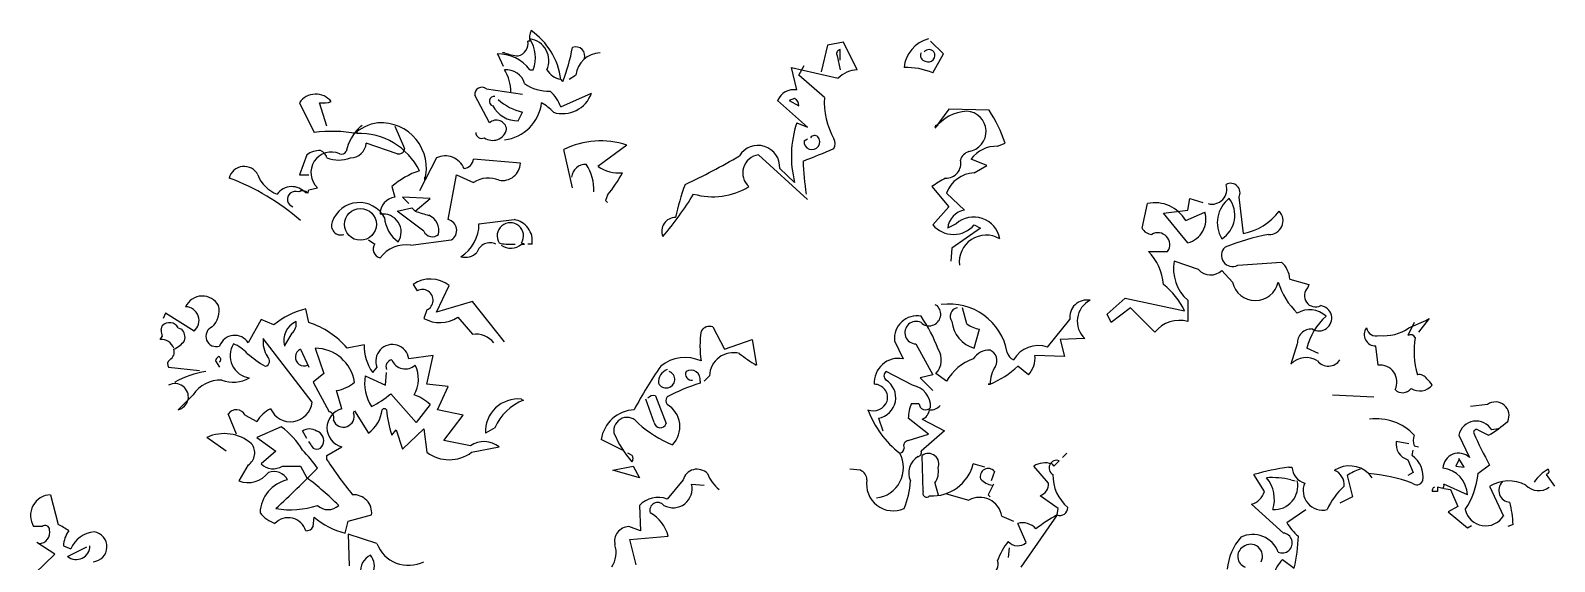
# Model space of a CAD drawing. Header units: millimetres. Extents: x -129.2 to -76.7, y 2488.8 to 2511.1.
# Drawn here: x -105.476 to -101.093, y 2500.745 to 2502.272 of the extents above; entities that cross this region are included whole.
import ezdxf

# ---------------------------------------------------------------- set-up
doc = ezdxf.new("R2010")
doc.units = ezdxf.units.MM

# ---------------------------------------------------------------- blocks, each defined once
blk = doc.blocks.new('AR-ALZ-1')
for p, q in [((-0.637, 5.5245), (-0.6431, 5.5245)), ((0.5518, 5.4878), (0.5151, 5.5245)), ((-0.7287, 5.4848), (-0.7317, 5.4878)), ((-0.7134, 5.4512), (-0.7287, 5.4848)), ((-0.7103, 5.4909), (-0.7164, 5.4909)), ((0.2187, 5.5123), (0.2003, 5.4359)), ((0.2645, 5.5215), (0.2187, 5.5123)), ((0.2462, 5.4817), (0.2554, 5.442)), ((0.2554, 5.4695), (0.2554, 5.5001)), ((0.3042, 5.442), (0.2645, 5.5215)), ((0.5212, 5.4328), (0.5518, 5.4878)), ((-0.637, 5.442), (-0.6278, 5.442)), ((0.1148, 5.4481), (0.2492, 5.4176)), ((0.1301, 5.3839), (0.1148, 5.4481)), ((0.1362, 5.4267), (0.1515, 5.4542)), ((-0.5423, 5.4084), (-0.5484, 5.4145)), ((-0.5239, 5.4145), (-0.5056, 5.4267)), ((0.2095, 5.3625), (0.1362, 5.4267)), ((-1.3001, 5.3473), (-1.2573, 5.2617)), ((-1.2207, 5.28), (-1.2421, 5.3473)), ((-0.7531, 5.2892), (-0.7959, 5.3687)), ((-0.7623, 5.387), (-0.6584, 5.3717)), ((-0.5484, 5.335), (-0.4597, 5.3748)), ((0.1606, 5.277), (0.0751, 5.3534)), ((0.1239, 5.3595), (0.1087, 5.3534)), ((0.1087, 5.3534), (0.1362, 5.3381)), ((-0.6706, 5.2953), (-0.6584, 5.3198)), ((0.5671, 5.3289), (0.5273, 5.2739)), ((0.6832, 5.3259), (0.5671, 5.3289)), ((-1.1351, 5.2678), (-1.1443, 5.2556)), ((-1.1351, 5.2586), (-1.1351, 5.2678)), ((-1.1351, 5.2678), (-1.1351, 5.2586)), ((-1.1229, 5.28), (-1.1198, 5.2831)), ((-1.0251, 5.28), (-0.9976, 5.2159)), ((0.1301, 5.2892), (0.1606, 5.277)), ((0.5273, 5.28), (0.5304, 5.277)), ((0.5304, 5.2831), (0.5365, 5.2831)), ((0.5304, 5.277), (0.5304, 5.2831)), ((-1.019, 5.2006), (-1.1076, 5.2311)), ((-0.3589, 5.225), (-0.4414, 5.1639)), ((0.1515, 5.2372), (0.1606, 5.2434)), ((0.7076, 5.222), (0.729, 5.2311)), ((-1.2787, 5.1975), (-1.3001, 5.1395)), ((-0.9059, 5.1884), (-0.9548, 5.0936)), ((-0.6645, 5.1731), (-0.799, 5.1853)), ((-0.5147, 5.1028), (-0.5392, 5.2128)), ((0.1606, 5.0692), (0.02, 5.1975)), ((0.6771, 5.167), (0.6312, 5.1853)), ((-1.3001, 5.1395), (-1.2726, 5.1395)), ((-0.9395, 5.1242), (-0.9395, 5.1333)), ((-0.8723, 5.0111), (-0.8478, 5.1395)), ((-0.8478, 5.1395), (-0.799, 5.1181)), ((0.0812, 5.1578), (0.1239, 5.1181)), ((0.6404, 5.1456), (0.6771, 5.167)), ((-1.3001, 5.0906), (-1.294, 5.0967)), ((-1.294, 5.0967), (-1.3001, 5.0906)), ((-1.2818, 5.0875), (-1.2787, 5.0906)), ((-1.2757, 5.0875), (-1.2726, 5.0967)), ((-1.2726, 5.0967), (-1.2482, 5.1028)), ((-1.0343, 5.1058), (-1.0251, 5.0753)), ((0.5182, 5.1058), (0.5671, 5.0478)), ((0.6129, 5.0386), (0.5609, 5.0875)), ((-1.019, 5.0356), (-0.9762, 5.0447)), ((-1.0037, 5.0753), (-0.9854, 5.0569)), ((-0.9242, 5.0722), (-1.0037, 5.0753)), ((-0.9762, 5.0447), (-0.967, 5.0356)), ((-0.967, 5.0356), (-0.9242, 5.0722)), ((-0.4139, 5.0814), (-0.42, 5.0661)), ((-0.42, 5.0661), (-0.4139, 5.06)), ((0.5671, 5.0478), (0.5212, 4.9958)), ((1.1232, 4.9867), (1.1385, 5.0569)), ((1.2547, 5.0386), (1.2608, 5.0722)), ((1.2608, 5.0722), (1.2974, 5.06)), ((1.4013, 5.0753), (1.4136, 4.9714)), ((-0.9426, 4.9775), (-1.019, 5.0356)), ((-0.7837, 4.9989), (-0.6828, 5.0111)), ((0.5885, 4.9989), (0.564, 4.9867)), ((0.6404, 4.9958), (0.6587, 4.9867)), ((1.1844, 5.0294), (1.2547, 5.0386)), ((1.2547, 4.9439), (1.1844, 5.0294)), ((1.2485, 5.0081), (1.3035, 5.0325)), ((-1.1015, 4.953), (-1.0832, 4.9408)), ((-0.9793, 4.9378), (-0.8631, 4.953)), ((0.6587, 4.9867), (0.5762, 4.9286)), ((-0.6859, 4.9408), (-0.6798, 4.9408)), ((-0.6523, 4.9408), (-0.6614, 4.9439)), ((-0.6614, 4.9408), (-0.6523, 4.9408)), ((-0.6309, 4.9408), (-0.6431, 4.9408)), ((0.5762, 4.9286), (0.5732, 4.8919)), ((1.1416, 4.9194), (1.1966, 4.9194)), ((1.2852, 4.8675), (1.2149, 4.8919)), ((1.383, 4.8308), (1.3524, 4.8644)), ((1.3983, 4.8797), (1.5236, 4.8889)), ((-0.9731, 4.8247), (-0.9609, 4.8064)), ((-0.9059, 4.7452), (-0.8692, 4.8216)), ((1.548, 4.84), (1.603, 4.8247)), ((1.603, 4.8247), (1.6, 4.8155)), ((1.0224, 4.7391), (1.0744, 4.785)), ((1.0744, 4.785), (1.2455, 4.7483)), ((1.2547, 4.7789), (1.2547, 4.7177)), ((-1.6852, 4.7422), (-1.6913, 4.7269)), ((-1.6027, 4.6902), (-1.6852, 4.7422)), ((-1.2726, 4.7147), (-1.2818, 4.7544)), ((-0.9334, 4.7514), (-0.9426, 4.7269)), ((-0.802, 4.7758), (-0.9059, 4.7452)), ((-0.7103, 4.6597), (-0.802, 4.7758)), ((0.5273, 4.7666), (0.5334, 4.7636)), ((0.619, 4.7116), (0.6068, 4.7575)), ((1.0346, 4.7147), (1.0224, 4.7391)), ((1.0896, 4.7575), (1.0346, 4.7147)), ((1.1599, 4.6872), (1.0896, 4.7575)), ((-1.6974, 4.6933), (-1.6943, 4.7055)), ((-1.6485, 4.6994), (-1.6393, 4.6963)), ((-1.4101, 4.7238), (-1.4468, 4.6566)), ((-1.3735, 4.7086), (-1.4101, 4.7238)), ((-0.8448, 4.73), (-0.802, 4.6811)), ((-0.1114, 4.7025), (-0.0777, 4.6383)), ((0.6404, 4.6413), (0.6557, 4.6963)), ((0.8513, 4.6444), (0.9154, 4.7238)), ((1.9056, 4.7147), (1.8872, 4.678)), ((1.8903, 4.6994), (1.9392, 4.7208)), ((1.9484, 4.7269), (1.9178, 4.6872)), ((1.9392, 4.7208), (1.9484, 4.7269)), ((-1.7005, 4.6658), (-1.6943, 4.675)), ((-1.2635, 4.4855), (-1.404, 4.6688)), ((-1.3399, 4.6536), (-1.3429, 4.6474)), ((-1.3215, 4.6841), (-1.3399, 4.6536)), ((-1.1137, 4.6505), (-1.1626, 4.6413)), ((-0.0777, 4.6383), (0.0017, 4.6658)), ((0.0017, 4.6658), (0.0139, 4.5924)), ((0.4112, 4.6627), (0.4357, 4.6108)), ((0.4723, 4.6536), (0.5212, 4.5649)), ((0.9582, 4.6688), (0.8879, 4.6658)), ((0.8879, 4.6658), (0.9002, 4.6169)), ((1.5694, 4.6536), (1.5511, 4.5955)), ((1.8017, 4.5924), (1.7956, 4.6474)), ((-1.5415, 4.6047), (-1.5293, 4.5863)), ((-1.2971, 4.6383), (-1.2726, 4.5863)), ((-1.2543, 4.6413), (-1.2298, 4.568)), ((-0.9151, 4.6199), (-0.9854, 4.6108)), ((-0.9334, 4.5374), (-0.9151, 4.6199)), ((0.9002, 4.6169), (0.8146, 4.6199)), ((1.6305, 4.6261), (1.5969, 4.6413)), ((-1.676, 4.5863), (-1.5874, 4.5772)), ((-1.2298, 4.568), (-1.2604, 4.5435)), ((-1.1107, 4.5619), (-1.0526, 4.5344)), ((-1.077, 4.5863), (-1.0893, 4.571)), ((-1.0526, 4.5344), (-1.0495, 4.571)), ((-0.1205, 4.5619), (-0.1358, 4.5466)), ((0.4632, 4.5344), (0.3868, 4.5741)), ((0.5212, 4.5649), (0.4846, 4.5558)), ((0.5609, 4.5466), (0.5304, 4.568)), ((0.7963, 4.5649), (0.7657, 4.5894)), ((-1.2604, 4.5435), (-1.2146, 4.458)), ((-1.1779, 4.4671), (-1.1932, 4.5191)), ((-0.8723, 4.5313), (-0.9334, 4.5374)), ((-0.9029, 4.4641), (-0.8723, 4.5313)), ((-0.148, 4.5466), (-0.148, 4.5405)), ((0.4846, 4.5558), (0.5212, 4.5191)), ((0.6801, 4.5374), (0.6862, 4.5374)), ((0.6862, 4.5374), (0.6801, 4.5374)), ((-1.6057, 4.5069), (-1.6485, 4.4641)), ((-0.964, 4.4274), (-1.0373, 4.5099)), ((-0.9242, 4.4794), (-0.964, 4.4274)), ((-0.6614, 4.4947), (-0.6584, 4.4916)), ((-0.6584, 4.4916), (-0.6553, 4.4916)), ((-0.2794, 4.4274), (-0.3039, 4.4947)), ((-0.2764, 4.5038), (-0.2458, 4.4244)), ((0.4601, 4.4824), (0.4815, 4.4824)), ((1.6703, 4.5069), (1.7894, 4.5008)), ((2.1164, 4.4794), (2.0675, 4.4733)), ((-1.4804, 4.3938), (-1.5049, 4.4519)), ((-1.456, 4.4488), (-1.4224, 4.4305)), ((-1.1443, 4.4549), (-1.1412, 4.461)), ((-1.1412, 4.461), (-1.1015, 4.3969)), ((-0.8295, 4.4488), (-0.9029, 4.4641)), ((-0.8845, 4.3755), (-0.8295, 4.4488)), ((0.3654, 4.4396), (0.3776, 4.403)), ((0.509, 4.3938), (0.4509, 4.4396)), ((0.4907, 4.4366), (0.5548, 4.403)), ((-1.511, 4.3449), (-1.566, 4.3846)), ((-1.3521, 4.4152), (-1.4224, 4.3846)), ((-1.4224, 4.3846), (-1.3674, 4.3449)), ((-1.2787, 4.3816), (-1.291, 4.403)), ((-1.0343, 4.3907), (-1.022, 4.406)), ((-1.022, 4.406), (-1.0037, 4.351)), ((-1.0037, 4.351), (-0.9426, 4.4091)), ((-0.9426, 4.4091), (-0.9334, 4.3419)), ((-0.7378, 4.4121), (-0.7653, 4.3969)), ((0.4509, 4.3755), (0.509, 4.3938)), ((0.5548, 4.403), (0.4876, 4.3449)), ((2.0339, 4.3907), (2.0645, 4.3266)), ((2.0889, 4.406), (2.1195, 4.3907)), ((2.147, 4.4091), (2.1287, 4.406)), ((-1.3674, 4.3449), (-1.4101, 4.3082)), ((-1.2665, 4.3632), (-1.2726, 4.3724)), ((-1.2207, 4.3327), (-1.1779, 4.3571)), ((-0.8081, 4.3602), (-0.8845, 4.3755)), ((-0.8051, 4.3419), (-0.7256, 4.3571)), ((-0.3711, 4.348), (-0.4322, 4.3785)), ((-0.3436, 4.3327), (-0.3558, 4.3388)), ((0.9063, 4.3388), (0.894, 4.3266)), ((1.8903, 4.3663), (1.8536, 4.3724)), ((1.8995, 4.3327), (1.9025, 4.348)), ((1.9056, 4.3602), (1.9178, 4.3571)), ((-1.4468, 4.3052), (-1.4743, 4.2593)), ((-1.349, 4.3021), (-1.2971, 4.3021)), ((-1.2971, 4.3021), (-1.2787, 4.2685)), ((-1.2207, 4.3205), (-1.2207, 4.3327)), ((-0.3986, 4.2899), (-0.3406, 4.3021)), ((-0.3406, 4.3021), (-0.3222, 4.2685)), ((0.4937, 4.2288), (0.4907, 4.3327)), ((0.671, 4.2991), (0.6373, 4.3082)), ((0.8543, 4.2532), (0.8115, 4.3021)), ((0.8635, 4.3082), (0.8696, 4.3021)), ((0.8696, 4.3021), (0.8849, 4.3174)), ((1.545, 4.2991), (1.5541, 4.2991)), ((1.8872, 4.3205), (1.9025, 4.2838)), ((2.0339, 4.3205), (2.0248, 4.3021)), ((2.0248, 4.3021), (2.0492, 4.2991)), ((2.0339, 4.3235), (2.0339, 4.3205)), ((2.0492, 4.2991), (2.0339, 4.3235)), ((2.0889, 4.2807), (2.1225, 4.3052)), ((-0.3222, 4.2685), (-0.3986, 4.2899)), ((-0.1969, 4.2624), (-0.2428, 4.2074)), ((0.3134, 4.2899), (0.2829, 4.293)), ((0.5273, 4.2532), (0.5365, 4.2196)), ((0.6985, 4.2868), (0.6893, 4.2593)), ((1.4747, 4.2288), (1.4441, 4.2777)), ((1.5511, 4.2624), (1.5633, 4.2593)), ((1.713, 4.2746), (1.7283, 4.2135)), ((1.7742, 4.2807), (1.7833, 4.2685)), ((1.9025, 4.2838), (1.8872, 4.2746)), ((2.2906, 4.2807), (2.2845, 4.2777)), ((2.2845, 4.2777), (2.309, 4.2441)), ((-2.0152, 4.2196), (-1.9938, 4.134)), ((-0.1725, 4.2502), (-0.1358, 4.2471)), ((0.5609, 4.2227), (0.6251, 4.2043)), ((0.6954, 4.2502), (0.6801, 4.2196)), ((0.6801, 4.2196), (0.6862, 4.2135)), ((0.8818, 4.1799), (0.8299, 4.2166)), ((1.7283, 4.2135), (1.6917, 4.1952)), ((1.9728, 4.2288), (1.9575, 4.2288)), ((1.9728, 4.241), (1.9728, 4.2288)), ((1.9881, 4.238), (1.9728, 4.241)), ((2.0584, 4.2196), (1.9911, 4.2502)), ((1.9911, 4.238), (2.0095, 4.2349)), ((2.0095, 4.2349), (2.0309, 4.186)), ((2.1225, 4.2441), (2.1623, 4.1585)), ((-0.3222, 4.1891), (-0.3192, 4.1157)), ((0.8788, 4.1616), (0.8818, 4.1799)), ((1.5297, 4.1096), (1.438, 4.1921)), ((1.5389, 4.1402), (1.5939, 4.1768)), ((2.0309, 4.186), (2.0034, 4.1707)), ((2.0034, 4.1707), (2.0584, 4.1249)), ((-2.0397, 4.1279), (-2.0641, 4.1279)), ((-1.2604, 4.1279), (-1.2573, 4.1554)), ((-1.1687, 4.1096), (-1.1596, 4.1432)), ((-1.1596, 4.1432), (-1.0923, 4.1616)), ((-0.3192, 4.1157), (-0.3528, 4.1279)), ((0.7199, 4.1585), (0.7535, 4.1432)), ((0.7901, 4.0821), (0.7657, 4.1371)), ((0.8788, 4.1616), (0.7749, 4.0118)), ((2.0584, 4.1249), (2.0706, 4.131)), ((2.1898, 4.134), (2.1745, 4.1279)), ((-2.003, 4.0485), (-2.055, 4.0821)), ((-1.1596, 4.1065), (-1.1565, 4.0149)), ((-1.077, 4.079), (-1.1596, 4.1065)), ((-0.3497, 4.0913), (-0.2397, 4.1004)), ((-0.3314, 4.0179), (-0.3497, 4.0913)), ((-2.0611, 3.9935), (-2.003, 4.0485)), ((-1.9786, 4.0729), (-1.9572, 4.0638)), ((-1.9663, 4.0424), (-1.9113, 4.0699)), ((0.7413, 4.0668), (0.7382, 4.0393)), ((1.5266, 4.0332), (1.5602, 4.0088))]:
    blk.add_line(p, q)
blk.add_circle((-1.1244, 4.9974), 0.0458)
for centre, radius, start, end in [((-0.6807, 5.5184), 0.0381, 285.3317, 9.1978), ((-0.5896, 5.5352), 0.0486, 155.8545, 192.7243), ((-0.6458, 5.468), 0.0633, 335.7565, 82.0167), ((-0.721, 5.4771), 0.0996, 339.3427, 32.4696), ((-0.7502, 5.3879), 0.2036, 7.4912, 55.1662), ((0.5326, 5.4393), 0.0943, 104.5014, 174.6464), ((-0.7292, 5.3723), 0.1155, 37.0878, 91.2702), ((-0.6501, 5.6611), 0.1806, 250.5235, 263.4873), ((-1.0665, 5.6086), 0.5612, 339.0983, 349.4844), ((-0.5054, 5.4819), 0.026, 338.825, 111.175), ((-0.4324, 5.4171), 0.0738, 92.2727, 172.5222), ((0.2569, 5.4878), 0.0123, 97.1261, 209.7438), ((0.5029, 5.4833), 0.0171, 153.4349, 259.6952), ((0.5105, 5.4817), 0.0184, 41.635, 138.365), ((0.5086, 5.4833), 0.019, 242.4037, 34.3292), ((-0.7055, 5.3868), 0.0554, 16.2201, 95.0192), ((-0.811, 5.3785), 0.1191, 359.6668, 32.224), ((-0.5407, 5.468), 0.054, 208.7414, 261.8683), ((0.3083, 5.3587), 0.0834, 92.8026, 135.1224), ((0.4469, 5.262), 0.1863, 66.4928, 92.5243), ((-0.7755, 5.3712), 0.0206, 50.2263, 186.9946), ((-0.5855, 5.4947), 0.114, 234.1602, 273.3194), ((-1.2531, 5.3144), 0.0574, 38.821, 144.9973), ((-1.2314, 5.416), 0.0696, 261.1596, 289.2292), ((-0.7398, 5.3516), 0.0141, 81.8703, 253.0721), ((-0.6183, 5.4822), 0.1673, 228.7415, 256.1529), ((-0.7256, 5.3625), 0.1232, 277.1264, 352.8736), ((-0.6691, 5.2326), 0.1321, 41.2499, 60.1713), ((-0.6553, 5.2968), 0.1136, 19.6553, 47.7248), ((-0.5434, 5.4045), 0.0887, 252.6918, 340.4383), ((0.1218, 5.3341), 0.0505, 80.5456, 157.5636), ((0.1122, 5.3386), 0.0239, 358.7818, 60.708), ((0.4337, 5.3515), 0.2245, 177.1858, 208.8034), ((-0.673, 5.3754), 0.0801, 207.739, 271.7482), ((0.627, 5.1974), 0.1257, 93.6631, 142.4819), ((0.6159, 5.2644), 0.0585, 279.0726, 86.953), ((0.3396, 5.1011), 0.4106, 18.4576, 33.1844), ((-1.2064, 4.8547), 0.4101, 79.9952, 97.1406), ((-1.0286, 5.1759), 0.1405, 132.1581, 167.329), ((-1.0587, 5.167), 0.1232, 97.1251, 133.9949), ((-1.1277, 5.0656), 0.1931, 26.454, 92.1914), ((-1.0654, 5.1589), 0.1306, 344.5649, 93.7824), ((-0.776, 5.2614), 0.0168, 178.9595, 297.0297), ((-0.7445, 5.2801), 0.0413, 234.6449, 347.064), ((-0.733, 5.2683), 0.0289, 5.0042, 133.8837), ((0.4208, 5.1931), 0.3062, 161.7154, 194.1937), ((-1.1546, 5.2355), 0.0472, 271.3927, 354.6575), ((-1.0142, 5.2165), 0.0167, 253.4135, 357.6619), ((-0.4343, 5.0009), 0.2365, 71.4154, 116.3417), ((0.0185, 5.1615), 0.0628, 356.6422, 148.3067), ((-0.5592, 7.0145), 1.967, 291.0824, 293.8764), ((0.1739, 5.2348), 0.0226, 173.9046, 40.3008), ((0.1819, 5.2382), 0.0146, 50.404, 145.8562), ((0.211, 5.2296), 0.0294, 332.1037, 27.8963), ((0.7045, 5.1306), 0.0915, 88.0446, 143.2374), ((-1.2405, 5.144), 0.0657, 88.6678, 125.5376), ((-1.2075, 5.1461), 0.0594, 66.6587, 226.7915), ((-1.2524, 5.1797), 0.0329, 15.2565, 65.9461), ((-1.1871, 5.2777), 0.0955, 249.3914, 290.6086), ((-1.1779, 5.2128), 0.0137, 243.4363, 333.4336), ((-0.8806, 5.1355), 0.0586, 22.3673, 115.5577), ((-0.831, 5.1899), 0.0324, 278.1306, 351.8694), ((-0.7165, 5.1755), 0.0521, 259.9562, 357.3634), ((-0.9931, 6.8158), 1.8833, 295.2138, 300.5808), ((0.0277, 5.1452), 0.0528, 98.3779, 228.2236), ((0.7216, 5.1868), 0.5732, 180.7655, 190.2895), ((0.5598, 5.1723), 0.0421, 267.3974, 13.6576), ((0.6343, 5.1731), 0.0348, 105.2552, 164.7448), ((-1.4589, 5.1198), 0.0442, 26.3599, 166.3205), ((-1.7191, 4.5338), 0.6348, 48.3361, 69.9882), ((-1.333, 5.1708), 0.0918, 199.9433, 250.0567), ((-0.8767, 4.9246), 0.2402, 108.9719, 130.9913), ((-0.7565, 5.0519), 0.0787, 66.8673, 122.66), ((-0.4764, 5.1283), 0.0417, 88.0915, 173.1111), ((-0.5835, 5.0982), 0.1301, 356.6336, 33.5034), ((-0.3806, 5.253), 0.1078, 235.6994, 275.0589), ((-0.7547, 5.355), 0.4371, 321.2477, 331.3721), ((0.7153, 4.83), 0.339, 117.6626, 125.5524), ((0.6447, 5.0563), 0.0894, 92.7514, 159.565), ((-1.3218, 5.053), 0.0529, 40.7812, 143.461), ((-1.3118, 5.0695), 0.0227, 67.8569, 252.8355), ((-1.2915, 5.07), 0.0236, 47.8227, 119.4969), ((-0.9704, 5.5741), 0.9414, 319.4582, 328.6575), ((0.4114, 4.8857), 0.6433, 159.4137, 168.2079), ((-0.1109, 5.2733), 0.1968, 253.6319, 301.7018), ((1.324, 5.0983), 0.0429, 254.6777, 18.5955), ((1.3777, 5.0884), 0.027, 331.0155, 118.9845), ((-1.1278, 4.9778), 0.0822, 28.6577, 160.676), ((-1.0207, 5.0283), 0.0472, 95.3627, 182.2655), ((1.1606, 4.9585), 0.1009, 29.4122, 102.6628), ((1.4277, 5.0023), 0.0883, 127.6066, 211.5185), ((1.309, 5.0241), 0.0807, 302.5447, 36.5804), ((-1.1808, 4.9938), 0.027, 155.551, 289.4699), ((-1.0589, 4.9755), 0.0516, 326.3773, 99.9797), ((-0.9588, 5.0256), 0.0972, 184.9262, 234.0255), ((-0.8066, 5.4863), 0.4785, 250.4078, 255.3868), ((-0.9472, 4.979), 0.0486, 347.2771, 65.853), ((-0.8793, 4.9802), 0.0317, 300.7741, 77.1712), ((-0.8929, 4.9972), 0.1092, 301.6232, 0.8972), ((-0.6935, 4.9641), 0.0379, 327.8275, 212.1725), ((-0.6918, 4.9501), 0.0616, 351.3005, 81.6379), ((-0.2185, 4.9776), 0.0396, 89.6849, 202.935), ((0.5808, 5.0466), 0.0783, 220.4272, 319.5728), ((0.623, 4.9801), 0.0593, 99.7908, 173.6806), ((0.6393, 4.9431), 0.0755, 9.9389, 132.3548), ((1.2356, 5.0122), 0.0709, 285.6053, 16.6216), ((1.386, 5.1322), 0.1631, 279.7181, 323.6847), ((1.4888, 5.008), 0.0397, 267.2568, 43.8552), ((-0.9175, 4.9899), 0.028, 206.4234, 309.3871), ((0.6749, 4.8886), 0.0778, 60.0862, 186.5952), ((1.1523, 5.0004), 0.0321, 205.3469, 267.273), ((1.1684, 4.9389), 0.0343, 325.3682, 120.9366), ((1.6018, 4.3434), 0.6354, 100.4178, 112.2099), ((-1.0628, 4.9259), 0.0253, 143.7181, 258.3569), ((-0.9924, 4.844), 0.0946, 82.0367, 142.9222), ((-0.8234, 4.9504), 0.0478, 255.1866, 314.6762), ((-0.7516, 4.9045), 0.04, 65.1486, 162.7763), ((-0.6981, 5.0417), 0.1016, 254.292, 276.9106), ((-0.6923, 4.9736), 0.045, 232.777, 313.2486), ((1.0303, 4.8122), 0.1545, 4.652, 43.9571), ((1.3832, 4.908), 0.032, 132.4174, 298.0178), ((1.3364, 4.8711), 0.1232, 170.2636, 228.4544), ((1.3204, 4.9002), 0.0481, 222.9716, 311.8233), ((1.4777, 4.8354), 0.0704, 3.7321, 49.398), ((-0.9233, 4.7512), 0.0888, 52.4861, 124.1445), ((1.0545, 4.6581), 0.2112, 25.2679, 52.0517), ((1.4487, 4.8458), 0.0674, 192.8691, 347.1309), ((1.712, 4.8921), 0.2069, 197.2246, 226.4303), ((-1.579, 4.738), 0.0532, 28.8, 154.8953), ((-0.9462, 4.7793), 0.0308, 294.6288, 118.5013), ((0.9642, 4.7306), 0.0492, 79.0517, 187.8519), ((1.0045, 4.7185), 0.0678, 117.1532, 227.0325), ((1.6216, 4.7919), 0.032, 132.4174, 298.0178), ((-1.6283, 4.7207), 0.0398, 310.1038, 88.2542), ((-1.5925, 4.7483), 0.062, 312.3377, 14.2638), ((-1.2214, 4.5191), 0.243, 104.3871, 128.743), ((0.4757, 4.6693), 0.0648, 79.3889, 185.8392), ((0.5106, 4.739), 0.0335, 226.6103, 47.0849), ((0.1591, 4.5035), 0.4007, 19.6559, 34.9433), ((0.5687, 4.5991), 0.1691, 10.2175, 97.8377), ((0.5966, 4.7327), 0.0253, 101.6431, 216.2819), ((1.6046, 4.6826), 0.0692, 46.7904, 120.5292), ((1.7667, 4.6018), 0.1743, 131.1811, 166.8914), ((1.6318, 4.7273), 0.0366, 237.578, 82.4558), ((-1.65, 4.6918), 0.0474, 178.153, 200.7717), ((-1.6736, 4.6865), 0.0282, 27.2018, 137.6089), ((-1.6628, 4.6719), 0.0339, 344.292, 46.2182), ((-1.5393, 4.6752), 0.0295, 112.8334, 289.6676), ((-1.2851, 4.663), 0.0599, 113.8393, 195.0408), ((-1.3448, 4.7116), 0.036, 310.2721, 9.7617), ((-1.3449, 4.4871), 0.2387, 40.2336, 72.3863), ((-0.8962, 4.8086), 0.0939, 240.4002, 303.1796), ((0.1469, 4.6474), 0.295, 171.6603, 188.3397), ((-0.1205, 4.6753), 0.0286, 71.3245, 148.6417), ((0.4732, 4.6858), 0.0323, 63.4125, 268.515), ((0.6639, 4.7262), 0.0881, 185.523, 254.5375), ((0.6658, 4.7723), 0.0767, 232.3629, 262.3974), ((1.2302, 4.6314), 0.0897, 74.1898, 141.5676), ((1.6107, 4.6551), 0.0413, 87.8793, 182.1207), ((1.7943, 4.6801), 0.0326, 143.6667, 272.1278), ((1.7956, 4.7045), 0.028, 190.5591, 288.9281), ((1.8196, 4.8004), 0.1233, 263.0758, 304.9967), ((-1.6973, 4.6264), 0.0395, 22.2343, 94.5507), ((-1.6944, 4.7116), 0.0807, 294.625, 322.6946), ((-1.4858, 4.6318), 0.0462, 32.5018, 160.1785), ((-1.4341, 4.6199), 0.0649, 148.806, 261.4237), ((-1.5247, 4.5603), 0.0996, 41.2701, 69.3396), ((-1.3265, 4.6597), 0.0781, 173.2588, 213.2223), ((-0.9823, 4.6474), 0.1314, 178.6678, 215.5376), ((-1.0326, 4.604), 0.0478, 8.1977, 201.6651), ((-0.7932, 4.6143), 0.0673, 38.9181, 97.4791), ((0.8253, 4.5649), 0.0836, 71.8975, 149.2146), ((1.8949, 4.6643), 0.0157, 29.0559, 119.0533), ((2.1465, 4.6318), 0.2413, 170.4429, 196.098), ((-1.6638, 4.5955), 0.0153, 126.8712, 216.8686), ((-1.6859, 4.6306), 0.0263, 299.54, 16.8572), ((-1.5186, 4.597), 0.0242, 124.6952, 161.565), ((-1.5347, 4.6085), 0.00871, 307.8756, 74.7443), ((-1.2455, 4.8605), 0.311, 228.9142, 240.6506), ((-1.4008, 4.6044), 0.0153, 280.67, 54.2724), ((-1.2864, 4.6154), 0.0253, 115.0169, 295.0169), ((-1.2561, 4.525), 0.1164, 9.1773, 89.112), ((-1.0309, 4.5879), 0.0201, 99.6055, 202.2853), ((-0.9952, 4.6239), 0.0423, 202.5676, 311.8238), ((-0.1907, 4.5034), 0.1111, 65.6901, 129.3016), ((-0.0522, 4.5599), 0.0684, 75.3881, 178.3517), ((0.187, 4.8966), 0.35, 230.6282, 240.3547), ((0.4226, 4.5424), 0.0696, 79.212, 184.0551), ((0.4892, 4.607), 0.0567, 316.5508, 33.5097), ((0.6911, 4.4692), 0.1515, 110.8007, 149.2599), ((0.6832, 4.5802), 0.0551, 86.8202, 146.3099), ((0.673, 4.6054), 0.0327, 330.7089, 66.161), ((0.7657, 4.6368), 0.0315, 194.0378, 247.1648), ((0.7498, 4.611), 0.0654, 315.2717, 7.8584), ((1.5948, 4.5538), 0.0604, 57.2837, 136.4019), ((1.6585, 4.6285), 0.0391, 217.5516, 327.9011), ((-1.532, 4.3228), 0.254, 98.392, 119.6593), ((-0.9907, 4.5405), 0.1218, 169.8881, 213.4906), ((-1.0489, 4.5525), 0.0911, 329.915, 25.9942), ((0.7946, 3.8597), 1.2834, 145.3494, 151.9046), ((-0.2278, 4.5436), 0.0395, 112.2343, 184.5507), ((-0.2452, 4.5512), 0.0245, 205.9859, 69.4668), ((-0.1725, 4.5665), 0.0171, 153.4356, 280.3042), ((-0.174, 4.5515), 0.0264, 349.2674, 121.3423), ((0.3959, 4.5619), 0.0153, 126.8699, 233.1301), ((0.7797, 4.5382), 0.0935, 146.7737, 180.4472), ((0.5668, 4.8069), 0.2948, 293.9123, 312.4447), ((1.807, 4.544), 0.0488, 333.4186, 96.2304), ((1.9193, 4.5382), 0.0271, 32.3486, 99.7265), ((-1.6573, 4.5012), 0.0381, 283.2635, 119.4777), ((-1.5262, 4.4544), 0.0953, 88.2106, 146.6045), ((-1.4899, 4.6364), 0.0929, 248.9923, 299.8051), ((-1.2178, 4.6389), 0.1224, 281.6316, 308.7706), ((0.0091, 4.0329), 0.5314, 107.2037, 118.2982), ((0.3531, 4.4992), 0.0382, 343.7398, 90), ((0.3545, 4.4988), 0.0602, 280.3865, 57.6064), ((0.4526, 4.4727), 0.0626, 357.7027, 80.2793), ((1.8722, 4.5431), 0.0301, 224.0512, 323.577), ((1.9214, 4.5671), 0.0487, 239.1715, 317.89), ((1.904, 4.5053), 0.0609, 28.4962, 51.1149), ((-1.3255, 4.492), 0.0623, 203.4995, 353.9928), ((-1.2314, 4.7415), 0.3021, 297.4087, 309.9715), ((-1.0113, 4.3862), 0.1276, 46.9431, 71.1294), ((-0.6708, 4.4005), 0.0946, 84.32, 182.2086), ((-0.6051, 4.3569), 0.1437, 110.4333, 157.4048), ((-0.2825, 4.4847), 0.0201, 72.2565, 139.6343), ((-0.226, 4.4901), 0.0199, 147.529, 212.471), ((-0.2797, 4.4154), 0.0738, 314.9955, 59.9962), ((0.3501, 4.5038), 0.0426, 248.9638, 338.9611), ((0.5625, 4.4381), 0.1116, 156.5959, 179.2146), ((0.5009, 4.4834), 0.0194, 182.8509, 317.1829), ((0.5155, 4.4997), 0.0358, 264.3947, 319.2081), ((2.139, 4.4472), 0.0393, 334.7392, 125.059), ((-1.4814, 4.4355), 0.0286, 27.6245, 145.2228), ((-1.3347, 4.3753), 0.1036, 117.5856, 147.8332), ((-1.164, 4.4121), 0.0567, 104.1438, 255.8562), ((-1.2176, 4.4412), 0.0171, 333.4349, 79.6952), ((-1.1736, 4.4451), 0.031, 201.9607, 18.489), ((-1.1588, 4.476), 0.0977, 305.8697, 352.9719), ((-1.0557, 4.4595), 0.00764, 36.8699, 143.1301), ((-0.7204, 4.4944), 0.3305, 185.2603, 198.2763), ((-0.3328, 4.3636), 0.1006, 92.702, 171.4763), ((-0.3577, 4.4036), 0.0385, 32.6813, 190.06), ((-0.2623, 4.4293), 0.0172, 186.3403, 343.2708), ((0.6028, 4.564), 0.286, 200.4427, 231.9437), ((0.4771, 4.4692), 0.0353, 292.5877, 351.6623), ((1.798, 4.2921), 0.146, 42.5174, 98.175), ((2.0842, 4.3802), 0.0514, 30.1999, 168.1248), ((1.8755, 4.7866), 0.465, 301.6535, 310.0218), ((-1.5161, 4.2758), 0.1197, 49.0929, 114.6469), ((-1.4873, 4.2309), 0.2286, 30.812, 53.7354), ((-1.2711, 4.3739), 0.0352, 55.6204, 124.3796), ((-1.2586, 4.3755), 0.0285, 334.5813, 74.969), ((-0.103, 4.5235), 0.3188, 203.3987, 220.9927), ((-0.0683, 4.7267), 0.3968, 229.6392, 246.35), ((1.9407, 4.3755), 0.0383, 156.5025, 203.4975), ((2.0843, 4.3994), 0.00805, 55.3056, 198.4342), ((2.94, 4.7712), 0.941, 203.443, 209.6872), ((-1.4701, 4.3399), 0.0418, 303.8075, 39.131), ((-1.4994, 4.1327), 0.2996, 33.0237, 45.9212), ((-1.2497, 4.3678), 0.0174, 195.2553, 344.7447), ((-0.8692, 4.4274), 0.107, 233.1306, 306.8694), ((-0.7689, 4.3039), 0.0686, 50.8963, 124.8615), ((0.3493, 4.2974), 0.0876, 276.5329, 28.1752), ((0.4224, 4.3546), 0.0163, 284.4708, 358.2096), ((0.4528, 4.3602), 0.0154, 97.125, 203.3852), ((0.4779, 4.3403), 0.0107, 272.7274, 25.3451), ((0.5086, 4.3081), 0.0304, 336.6673, 126.0131), ((1.9005, 4.3659), 0.0473, 172.0908, 253.7197), ((2.0331, 4.2942), 0.0451, 45.8772, 177.7256), ((-1.3757, 4.3436), 0.0493, 225.7991, 302.7798), ((-3.6887, 6.6815), 3.4127, 312.8589, 315.6529), ((-0.1875, 4.9948), 1.2338, 213.1307, 218.9241), ((-0.3558, 4.3235), 0.0153, 323.1306, 36.8694), ((0.5085, 4.2821), 0.0562, 122.2827, 203.8623), ((0.5192, 4.3383), 0.122, 266.6604, 345.726), ((0.482, 4.2853), 0.0555, 324.7079, 11.1025), ((0.6808, 4.2721), 0.023, 39.7349, 196.8666), ((0.8441, 4.249), 0.0623, 71.8815, 121.5381), ((0.8776, 4.2967), 0.022, 70.7533, 239.6964), ((1.6465, 3.5721), 0.734, 97.9492, 106.0031), ((1.6038, 4.3012), 0.0497, 182.4669, 254.8528), ((1.7195, 4.2233), 0.0793, 46.3878, 122.9006), ((1.8563, 4.2717), 0.0748, 350.5151, 54.7246), ((1.9794, 4.2175), 0.079, 1.5602, 83.6679), ((-1.4479, 4.3287), 0.0742, 249.1248, 322.766), ((-1.3117, 4.1633), 0.1016, 102.5139, 177.5124), ((-1.3735, 4.2417), 0.0448, 27.5638, 109.9351), ((-1.8335, 3.5357), 0.9191, 45.3014, 52.8698), ((-0.1564, 4.2511), 0.042, 44.8325, 164.4092), ((-0.0296, 4.3166), 0.1035, 200.3095, 232.1981), ((0.3027, 4.2629), 0.029, 358.9964, 68.3838), ((0.4076, 4.2502), 0.0769, 170.8664, 293.8384), ((0.2294, 4.27), 0.2279, 336.7012, 357.3096), ((0.7004, 4.3019), 0.0554, 221.1654, 261.6137), ((0.8152, 4.2528), 0.0392, 292.0612, 0.5586), ((0.9893, 4.2761), 0.1228, 179.2662, 229.3429), ((1.4961, 4.037), 0.232, 76.2854, 93.7751), ((1.4067, 4.206), 0.0969, 342.4801, 40.1398), ((1.5022, 4.2454), 0.0687, 267.4497, 11.6981), ((1.642, 4.2311), 0.0558, 156.5959, 283.4646), ((1.6596, 4.2486), 0.0445, 354.0944, 67.8331), ((1.7803, 4.186), 0.1113, 105.947, 127.1831), ((1.7311, 3.7855), 0.4971, 70.2054, 85.0331), ((1.9124, 4.2677), 0.0195, 228.1798, 334.44), ((1.8628, 4.3021), 0.2272, 326.5252, 354.5947), ((2.1772, 4.1542), 0.1051, 62.0559, 121.3135), ((2.1825, 4.2319), 0.0337, 133.6299, 266.8198), ((2.3386, 4.2011), 0.1036, 117.5856, 147.8332), ((2.286, 4.2868), 0.00764, 306.8699, 53.1301), ((-2.0133, 4.1597), 0.0599, 91.8203, 212.0347), ((-1.1444, 4.1673), 0.0524, 353.7537, 93.15), ((-0.2682, 4.1363), 0.0755, 70.2965, 135.6927), ((-0.2253, 4.2367), 0.0545, 240.8064, 14.3308), ((0.5037, 4.2239), 0.0111, 154.0759, 318.544), ((0.6559, 4.1471), 0.065, 10.0933, 118.2647), ((1.4222, 4.2446), 0.0548, 286.7515, 343.2485), ((1.8413, 4.0927), 0.2045, 132.2427, 155.7026), ((1.9667, 4.2318), 0.00966, 108.4363, 198.4336), ((1.9774, 4.2471), 0.0141, 319.4003, 12.5272), ((2.2636, 4.2833), 0.0519, 224.2048, 305.4063), ((-1.3332, 4.2344), 0.1042, 219.8423, 249.0824), ((-1.3262, 4.4241), 0.2477, 260.4363, 288.3611), ((-1.2176, 4.2211), 0.0443, 226.3978, 313.6022), ((-0.2696, 4.1743), 0.023, 39.7349, 196.8666), ((-0.341, 4.0758), 0.1042, 13.6426, 61.7459), ((0.8866, 4.1828), 0.0227, 249.6882, 0.2958), ((2.1111, 4.1906), 0.0604, 193.1583, 327.917), ((1.8856, 4.1233), 0.3043, 2.0161, 14.2441), ((-2.0309, 4.1188), 0.0126, 359.6354, 133.9674), ((-2.0519, 4.0026), 0.1437, 51.9114, 66.161), ((-1.3323, 4.1009), 0.0526, 16.3669, 136.4922), ((-1.2813, 4.1397), 0.0239, 268.7818, 330.708), ((-1.122, 4.3084), 0.2042, 228.512, 256.7882), ((-0.3517, 4.0859), 0.042, 91.5107, 193.6786), ((0.7795, 4.0879), 0.0511, 41.6058, 105.6151), ((1.1304, 3.7076), 0.519, 118.9969, 127.0508), ((1.655, 4.2043), 0.1327, 208.927, 231.5457), ((-2.0497, 4.1113), 0.0323, 271.5256, 13.3373), ((-1.9014, 4.0695), 0.0772, 143.2443, 177.4481), ((-1.8841, 4.0339), 0.079, 94.2685, 157.7863), ((-1.8963, 4.07), 0.0431, 274.4751, 81.434), ((-0.9867, 4.113), 0.0965, 200.5816, 297.169), ((-0.4684, 4.0541), 0.079, 327.6427, 16.0971), ((0.8834, 3.9685), 0.1862, 141.219, 160.6718), ((0.7657, 4.11), 0.0371, 222.1163, 311.1508), ((1.5273, 3.991), 0.1602, 138.4057, 174.7369), ((1.4416, 4.0276), 0.0777, 20.3366, 116.0606), ((1.435, 4.0429), 0.0344, 332.6227, 128.4324), ((1.526, 4.081), 0.0288, 246.3463, 82.6055), ((1.166, 4.108), 0.4065, 345.8729, 358.9378), ((-1.9413, 4.0726), 0.0392, 230.4074, 0.5193), ((-1.1358, 4.0135), 0.0515, 281.077, 38.2767), ((-1.0767, 4.0023), 0.0471, 113.4441, 190.7613), ((1.4305, 4.0423), 0.0324, 121.5692, 250.4488), ((1.59, 3.9699), 0.0896, 135.0702, 168.7848), ((0.6786, 4.0194), 0.0309, 290.2262, 20.2235)]:
    blk.add_arc(centre, radius, start, end)

msp = doc.modelspace()

# ---------------------------------------------------------------- block references
msp.add_blockref('AR-ALZ-1', (-103.4024, 2496.7173))

doc.saveas('drawing.dxf')
